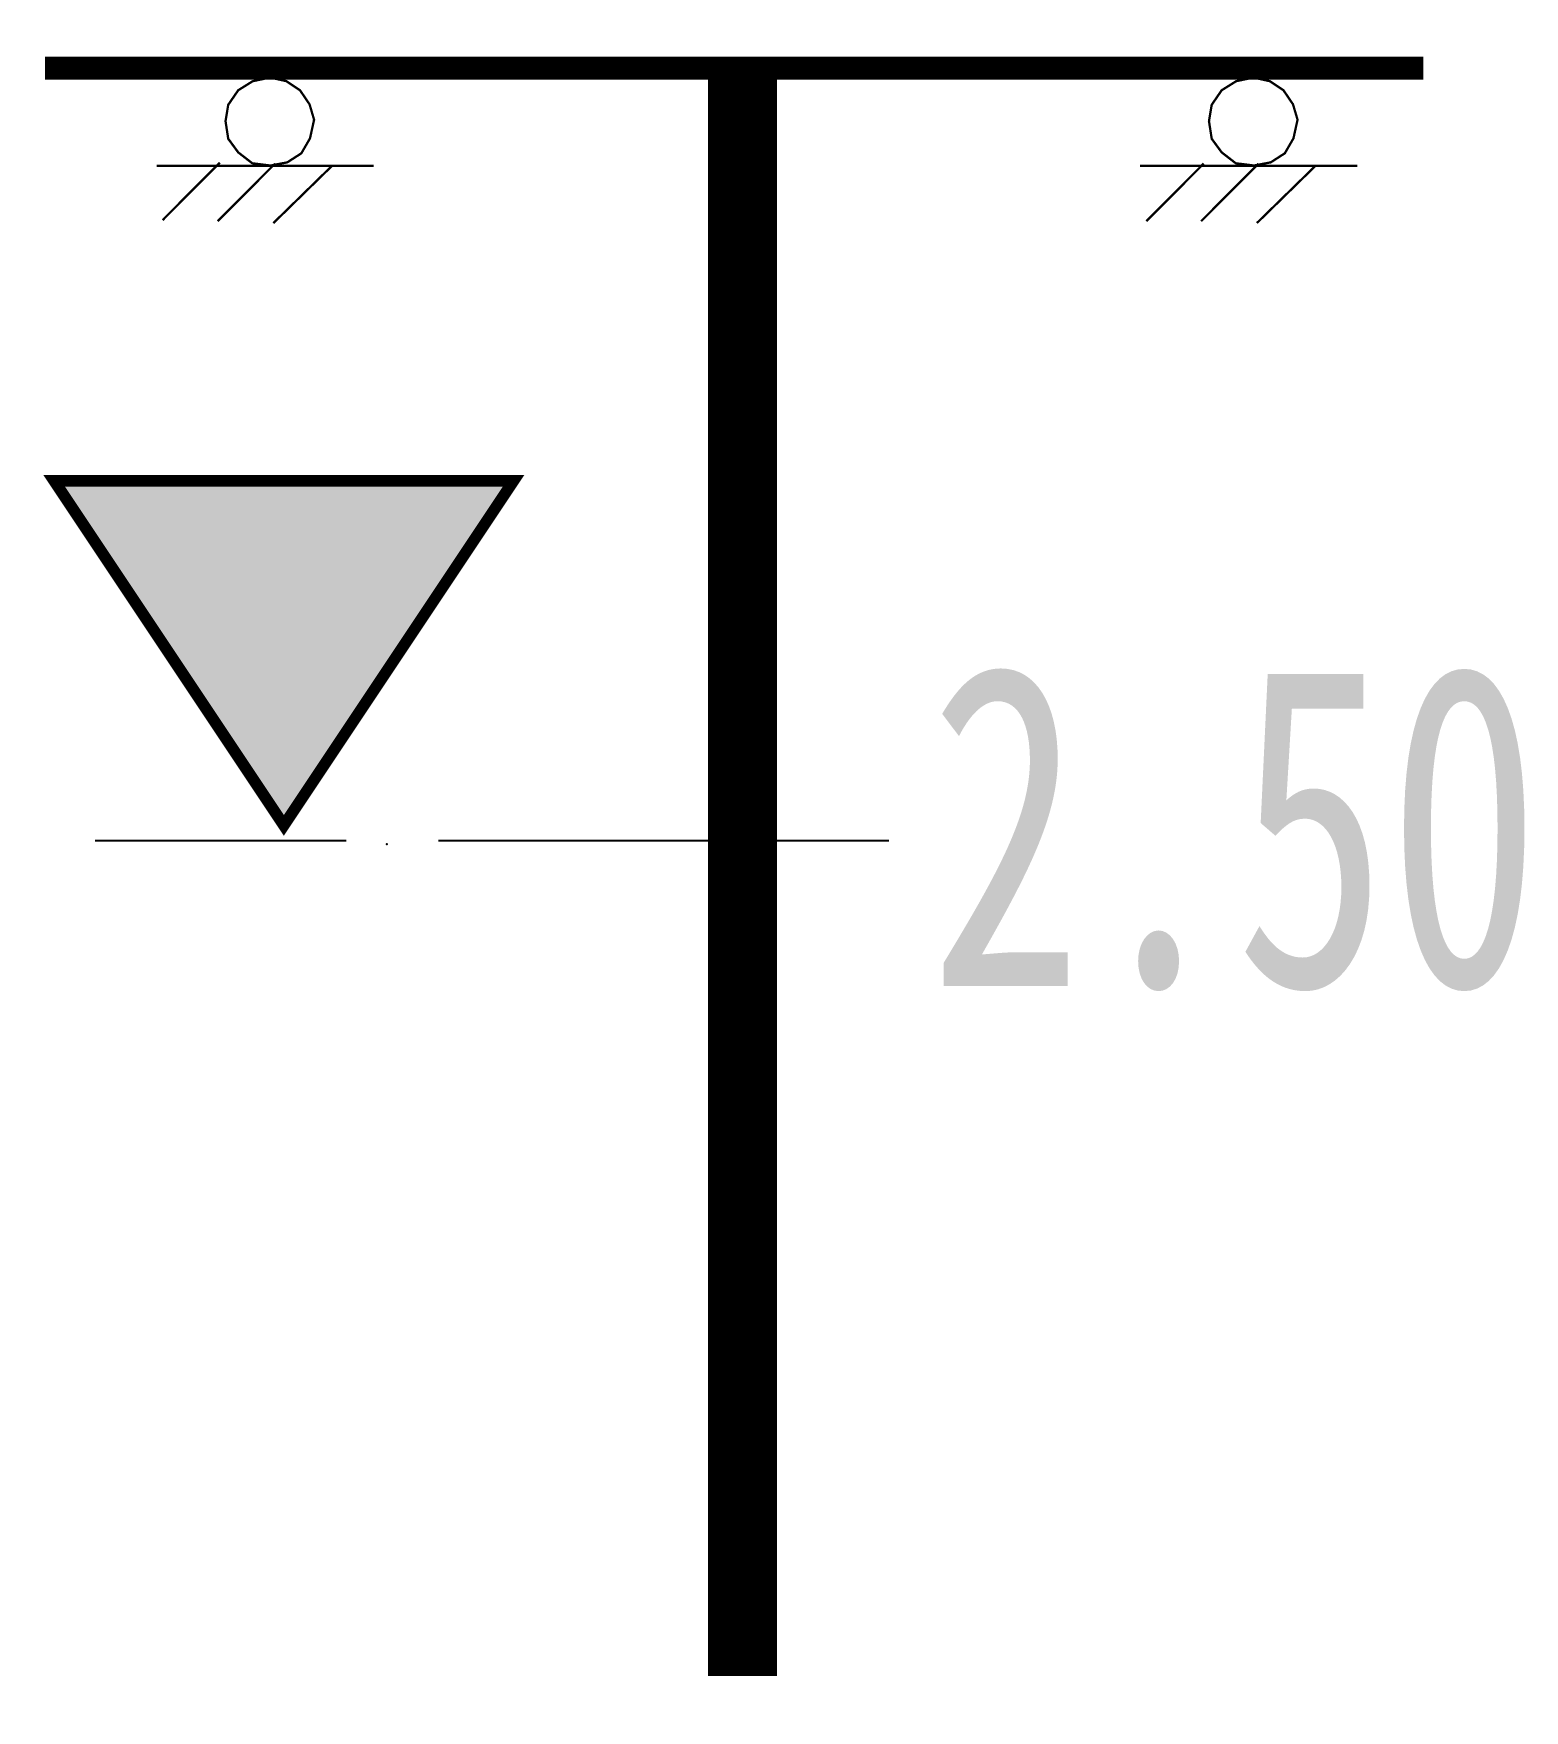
# Model space of a CAD drawing. Extents: x 5.41 to 11.9, y -0.15 to 7.15.
import ezdxf

# ---------------------------------------------------------------- set-up
doc = ezdxf.new("R2010")
doc.units = 0
doc.header["$MEASUREMENT"] = 0
doc.layers.get('0').update_dxf_attribs({"linetype": 'CONTINUOUS'})
doc.styles.add('LZ_PMT_BZ', font='simfang0.ttf', dxfattribs={"width": 0.7, "height": 3})

msp = doc.modelspace()

# ---------------------------------------------------------------- hatches: boundary and pattern name
msp.add_hatch(color=256).paths.add_polyline_path([(7.5038, 5.2029), (5.5038, 5.2029), (6.5038, 3.7029)])

# ---------------------------------------------------------------- linework, layer by layer
at = {"linetype": 'CONTINUOUS'}
msp.add_line((5.6825, 3.6373), (6.775, 3.6373), dxfattribs=at)
for p, q in [((7.1767, 3.6373), (7.9158, 3.6373)), ((7.9158, 3.6373), (9.1369, 3.6373))]:
    msp.add_line(p, q)
for points, const_width in [([(8.5, 7), (8.5, 0)], 0.3), ([(5.464, 6.9995), (11.464, 6.9995)], 0.1), ([(5.9497, 6.5742), (6.8949, 6.5742)], 0.01), ([(6.2251, 6.5884), (5.9759, 6.3378)], 0.01), ([(6.4653, 6.5837), (6.2157, 6.3332)], 0.01), ([(6.7135, 6.5742), (6.4582, 6.3249)], 0.01), ([(10.2311, 6.5742), (11.1764, 6.5742)], 0.01), ([(10.508, 6.5837), (10.2588, 6.3332)], 0.01), ([(10.7467, 6.5837), (10.4972, 6.3332)], 0.01), ([(10.9949, 6.5742), (10.7396, 6.3249)], 0.01)]:
    msp.add_lwpolyline(points, dxfattribs=dict(const_width=const_width))
for points, const_width in [([(6.2498, 6.7689), (6.2616, 6.6919), (6.3051, 6.6326), (6.3664, 6.5852), (6.4455, 6.5754), (6.5187, 6.5892), (6.58, 6.6287), (6.6176, 6.6938), (6.6354, 6.7748), (6.6156, 6.8419), (6.5741, 6.9031), (6.5147, 6.9426), (6.4436, 6.9584), (6.3684, 6.9426), (6.3051, 6.9031), (6.2616, 6.8399)], 0.01), ([(10.5312, 6.7689), (10.5431, 6.6919), (10.5866, 6.6326), (10.6479, 6.5852), (10.727, 6.5754), (10.8001, 6.5892), (10.8614, 6.6287), (10.899, 6.6938), (10.9168, 6.7748), (10.897, 6.8419), (10.8555, 6.9031), (10.7962, 6.9426), (10.725, 6.9584), (10.6498, 6.9426), (10.5866, 6.9031), (10.5431, 6.8399)], 0.01), ([(6.5038, 3.7029), (7.5038, 5.2029), (5.5038, 5.2029)], 0.05)]:
    msp.add_lwpolyline(points, close=True, dxfattribs=dict(const_width=const_width))
msp.add_point((6.9518, 3.6213))

# ---------------------------------------------------------------- texts
at = {"insert": (9.3139, 4.4013), "char_height": 1.39714, "width": 1.760983, "attachment_point": 1, "style": 'LZ_PMT_BZ'}
msp.add_mtext('2.50', dxfattribs=at)

doc.saveas('drawing.dxf')
